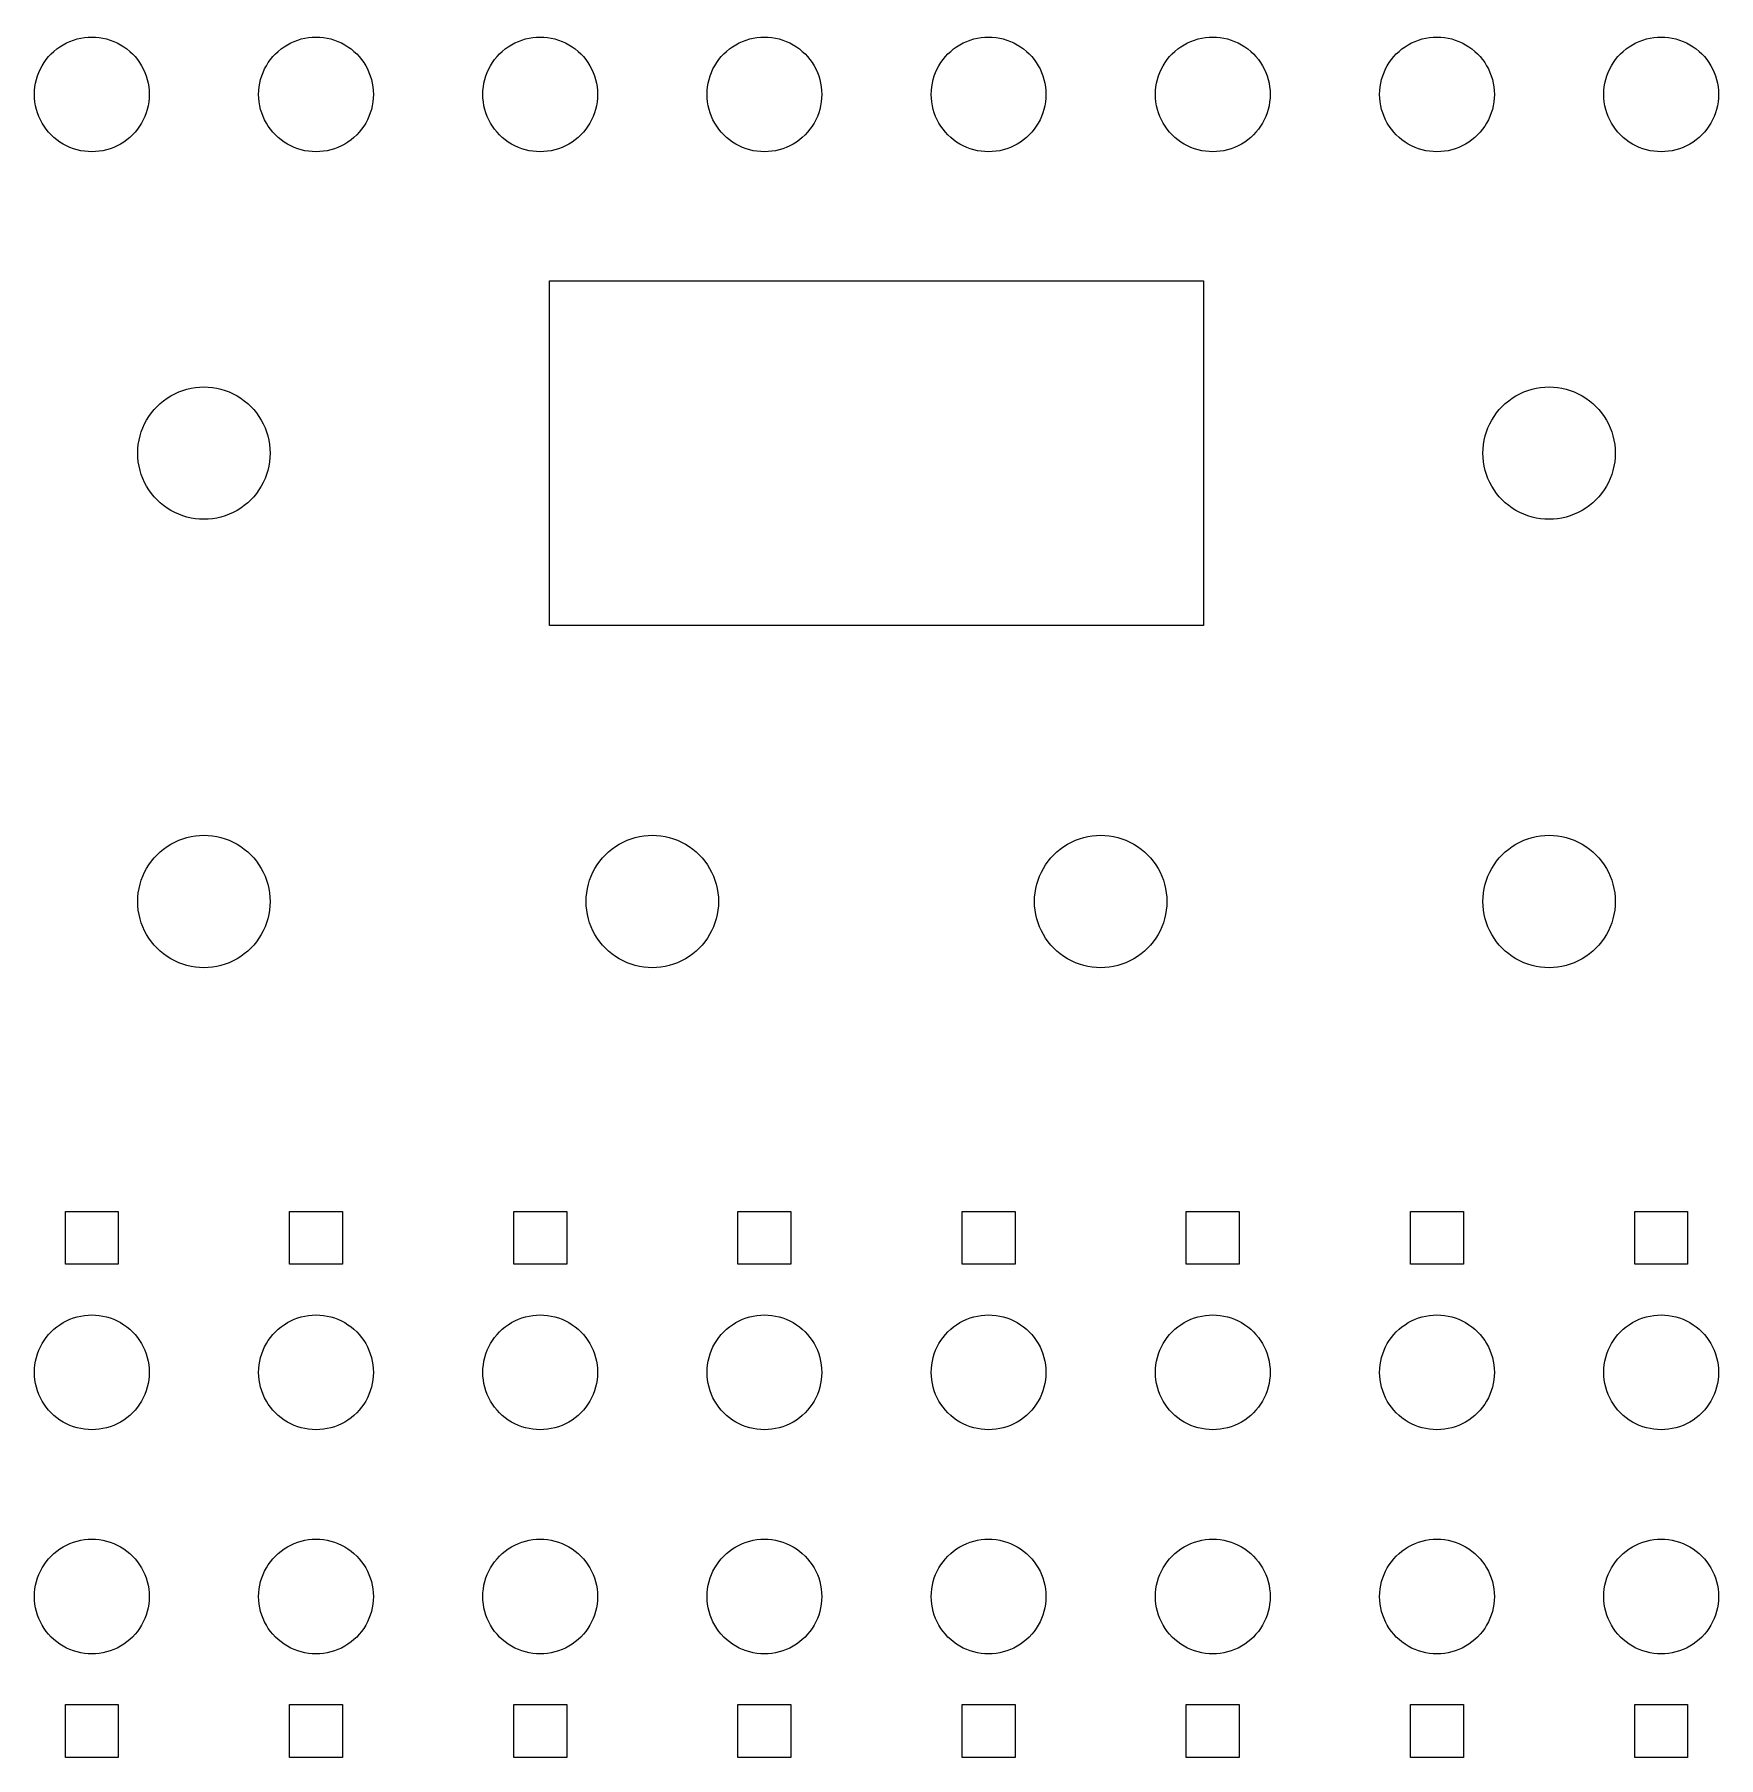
# Model space of a CAD drawing. Extents: x 2.2 to 73.8, y 137.2 to 210.4.
import ezdxf

# ---------------------------------------------------------------- set-up
doc = ezdxf.new("R2010")
doc.units = 0
doc.layers.get('0').update_dxf_attribs({"linetype": 'CONTINUOUS'})

msp = doc.modelspace()

# ---------------------------------------------------------------- linework, layer by layer
at = {"color": 1}
for points in [[(7.0875, 207.9)], [(16.6125, 207.9)], [(26.1375, 207.9)], [(35.6625, 207.9)], [(45.1875, 207.9)], [(54.7125, 207.9)], [(64.2375, 207.9)], [(73.7625, 207.9)], [(24.093, 199.9785), (51.882, 199.9785), (51.882, 185.3415), (24.093, 185.3415)], [(12.225, 192.66)], [(69.375, 192.66)], [(12.225, 173.61)], [(31.275, 173.61)], [(50.325, 173.61)], [(69.375, 173.61)], [(3.525, 160.4475), (5.775, 160.4475), (5.775, 158.1975), (3.525, 158.1975)], [(13.05, 160.4475), (15.3, 160.4475), (15.3, 158.1975), (13.05, 158.1975)], [(22.575, 160.4475), (24.825, 160.4475), (24.825, 158.1975), (22.575, 158.1975)], [(32.1, 160.4475), (34.35, 160.4475), (34.35, 158.1975), (32.1, 158.1975)], [(41.625, 160.4475), (43.875, 160.4475), (43.875, 158.1975), (41.625, 158.1975)], [(51.15, 160.4475), (53.4, 160.4475), (53.4, 158.1975), (51.15, 158.1975)], [(60.675, 160.4475), (62.925, 160.4475), (62.925, 158.1975), (60.675, 158.1975)], [(70.2, 160.4475), (72.45, 160.4475), (72.45, 158.1975), (70.2, 158.1975)], [(7.0875, 153.6075)], [(16.6125, 153.6075)], [(26.1375, 153.6075)], [(35.6625, 153.6075)], [(45.1875, 153.6075)], [(54.7125, 153.6075)], [(64.2375, 153.6075)], [(73.7625, 153.6075)], [(7.0875, 144.0825)], [(16.6125, 144.0825)], [(26.1375, 144.0825)], [(35.6625, 144.0825)], [(45.1875, 144.0825)], [(54.7125, 144.0825)], [(64.2375, 144.0825)], [(73.7625, 144.0825)], [(3.525, 139.4925), (5.775, 139.4925), (5.775, 137.2425), (3.525, 137.2425)], [(13.05, 139.4925), (15.3, 139.4925), (15.3, 137.2425), (13.05, 137.2425)], [(22.575, 139.4925), (24.825, 139.4925), (24.825, 137.2425), (22.575, 137.2425)], [(32.1, 139.4925), (34.35, 139.4925), (34.35, 137.2425), (32.1, 137.2425)], [(41.625, 139.4925), (43.875, 139.4925), (43.875, 137.2425), (41.625, 137.2425)], [(51.15, 139.4925), (53.4, 139.4925), (53.4, 137.2425), (51.15, 137.2425)], [(60.675, 139.4925), (62.925, 139.4925), (62.925, 137.2425), (60.675, 137.2425)], [(70.2, 139.4925), (72.45, 139.4925), (72.45, 137.2425), (70.2, 137.2425)]]:
    msp.add_lwpolyline(points, close=True, dxfattribs=at)
for points in [[(3.43125, 210.010937), (4.185415, 210.446354), (5.114585, 210.446354), (5.86875, 210.010937)], [(12.95625, 210.010937), (13.710415, 210.446354), (14.639585, 210.446354), (15.39375, 210.010937)], [(22.48125, 210.010937), (23.235415, 210.446354), (24.164585, 210.446354), (24.91875, 210.010937)], [(32.00625, 210.010937), (32.760415, 210.446354), (33.689585, 210.446354), (34.44375, 210.010937)], [(41.53125, 210.010937), (42.285415, 210.446354), (43.214585, 210.446354), (43.96875, 210.010937)], [(51.05625, 210.010937), (51.810415, 210.446354), (52.739585, 210.446354), (53.49375, 210.010937)], [(60.58125, 210.010937), (61.335415, 210.446354), (62.264585, 210.446354), (63.01875, 210.010937)], [(70.10625, 210.010937), (70.860415, 210.446354), (71.789585, 210.446354), (72.54375, 210.010937)], [(2.2125, 207.9), (2.2125, 208.770835), (2.677085, 209.575519), (3.43125, 210.010937)], [(5.86875, 210.010937), (6.622915, 209.575519), (7.0875, 208.770835), (7.0875, 207.9)], [(11.7375, 207.9), (11.7375, 208.770835), (12.202085, 209.575519), (12.95625, 210.010937)], [(15.39375, 210.010937), (16.147915, 209.575519), (16.6125, 208.770835), (16.6125, 207.9)], [(21.2625, 207.9), (21.2625, 208.770835), (21.727085, 209.575519), (22.48125, 210.010937)], [(24.91875, 210.010937), (25.672915, 209.575519), (26.1375, 208.770835), (26.1375, 207.9)], [(30.7875, 207.9), (30.7875, 208.770835), (31.252085, 209.575519), (32.00625, 210.010937)], [(34.44375, 210.010937), (35.197915, 209.575519), (35.6625, 208.770835), (35.6625, 207.9)], [(40.3125, 207.9), (40.3125, 208.770835), (40.777085, 209.575519), (41.53125, 210.010937)], [(43.96875, 210.010937), (44.722915, 209.575519), (45.1875, 208.770835), (45.1875, 207.9)], [(49.8375, 207.9), (49.8375, 208.770835), (50.302085, 209.575519), (51.05625, 210.010937)], [(53.49375, 210.010937), (54.247915, 209.575519), (54.7125, 208.770835), (54.7125, 207.9)], [(59.3625, 207.9), (59.3625, 208.770835), (59.827085, 209.575519), (60.58125, 210.010937)], [(63.01875, 210.010937), (63.772915, 209.575519), (64.2375, 208.770835), (64.2375, 207.9)], [(68.8875, 207.9), (68.8875, 208.770835), (69.352085, 209.575519), (70.10625, 210.010937)], [(72.54375, 210.010937), (73.297915, 209.575519), (73.7625, 208.770835), (73.7625, 207.9)], [(3.43125, 205.789063), (2.677085, 206.224481), (2.2125, 207.029165), (2.2125, 207.9)], [(7.0875, 207.9), (7.0875, 207.029165), (6.622915, 206.224481), (5.86875, 205.789063)], [(12.95625, 205.789063), (12.202085, 206.224481), (11.7375, 207.029165), (11.7375, 207.9)], [(16.6125, 207.9), (16.6125, 207.029165), (16.147915, 206.224481), (15.39375, 205.789063)], [(22.48125, 205.789063), (21.727085, 206.224481), (21.2625, 207.029165), (21.2625, 207.9)], [(26.1375, 207.9), (26.1375, 207.029165), (25.672915, 206.224481), (24.91875, 205.789063)], [(32.00625, 205.789063), (31.252085, 206.224481), (30.7875, 207.029165), (30.7875, 207.9)], [(35.6625, 207.9), (35.6625, 207.029165), (35.197915, 206.224481), (34.44375, 205.789063)], [(41.53125, 205.789063), (40.777085, 206.224481), (40.3125, 207.029165), (40.3125, 207.9)], [(45.1875, 207.9), (45.1875, 207.029165), (44.722915, 206.224481), (43.96875, 205.789063)], [(51.05625, 205.789063), (50.302085, 206.224481), (49.8375, 207.029165), (49.8375, 207.9)], [(54.7125, 207.9), (54.7125, 207.029165), (54.247915, 206.224481), (53.49375, 205.789063)], [(60.58125, 205.789063), (59.827085, 206.224481), (59.3625, 207.029165), (59.3625, 207.9)], [(64.2375, 207.9), (64.2375, 207.029165), (63.772915, 206.224481), (63.01875, 205.789063)], [(70.10625, 205.789063), (69.352085, 206.224481), (68.8875, 207.029165), (68.8875, 207.9)], [(73.7625, 207.9), (73.7625, 207.029165), (73.297915, 206.224481), (72.54375, 205.789063)], [(5.86875, 205.789063), (5.114585, 205.353646), (4.185415, 205.353646), (3.43125, 205.789063)], [(15.39375, 205.789063), (14.639585, 205.353646), (13.710415, 205.353646), (12.95625, 205.789063)], [(24.91875, 205.789063), (24.164585, 205.353646), (23.235415, 205.353646), (22.48125, 205.789063)], [(34.44375, 205.789063), (33.689585, 205.353646), (32.760415, 205.353646), (32.00625, 205.789063)], [(43.96875, 205.789063), (43.214585, 205.353646), (42.285415, 205.353646), (41.53125, 205.789063)], [(53.49375, 205.789063), (52.739585, 205.353646), (51.810415, 205.353646), (51.05625, 205.789063)], [(63.01875, 205.789063), (62.264585, 205.353646), (61.335415, 205.353646), (60.58125, 205.789063)], [(72.54375, 205.789063), (71.789585, 205.353646), (70.860415, 205.353646), (70.10625, 205.789063)], [(8.00625, 195.095696), (8.876441, 195.598101), (9.948559, 195.598101), (10.81875, 195.095696)], [(65.15625, 195.095696), (66.026441, 195.598101), (67.098559, 195.598101), (67.96875, 195.095696)], [(6.6, 192.66), (6.6, 193.664809), (7.136059, 194.593292), (8.00625, 195.095696)], [(10.81875, 195.095696), (11.688941, 194.593292), (12.225, 193.664809), (12.225, 192.66)], [(63.75, 192.66), (63.75, 193.664809), (64.286059, 194.593292), (65.15625, 195.095696)], [(67.96875, 195.095696), (68.838941, 194.593292), (69.375, 193.664809), (69.375, 192.66)], [(8.00625, 190.224304), (7.136059, 190.726708), (6.6, 191.655191), (6.6, 192.66)], [(12.225, 192.66), (12.225, 191.655191), (11.688941, 190.726708), (10.81875, 190.224304)], [(65.15625, 190.224304), (64.286059, 190.726708), (63.75, 191.655191), (63.75, 192.66)], [(69.375, 192.66), (69.375, 191.655191), (68.838941, 190.726708), (67.96875, 190.224304)], [(10.81875, 190.224304), (9.948559, 189.721899), (8.876441, 189.721899), (8.00625, 190.224304)], [(67.96875, 190.224304), (67.098559, 189.721899), (66.026441, 189.721899), (65.15625, 190.224304)], [(8.00625, 176.045696), (8.876441, 176.548101), (9.948559, 176.548101), (10.81875, 176.045696)], [(27.05625, 176.045696), (27.926441, 176.548101), (28.998559, 176.548101), (29.86875, 176.045696)], [(46.10625, 176.045696), (46.976441, 176.548101), (48.048559, 176.548101), (48.91875, 176.045696)], [(65.15625, 176.045696), (66.026441, 176.548101), (67.098559, 176.548101), (67.96875, 176.045696)], [(6.6, 173.61), (6.6, 174.614809), (7.136059, 175.543292), (8.00625, 176.045696)], [(10.81875, 176.045696), (11.688941, 175.543292), (12.225, 174.614809), (12.225, 173.61)], [(25.65, 173.61), (25.65, 174.614809), (26.186059, 175.543292), (27.05625, 176.045696)], [(29.86875, 176.045696), (30.738941, 175.543292), (31.275, 174.614809), (31.275, 173.61)], [(44.7, 173.61), (44.7, 174.614809), (45.236059, 175.543292), (46.10625, 176.045696)], [(48.91875, 176.045696), (49.788941, 175.543292), (50.325, 174.614809), (50.325, 173.61)], [(63.75, 173.61), (63.75, 174.614809), (64.286059, 175.543292), (65.15625, 176.045696)], [(67.96875, 176.045696), (68.838941, 175.543292), (69.375, 174.614809), (69.375, 173.61)], [(8.00625, 171.174304), (7.136059, 171.676708), (6.6, 172.605191), (6.6, 173.61)], [(12.225, 173.61), (12.225, 172.605191), (11.688941, 171.676708), (10.81875, 171.174304)], [(27.05625, 171.174304), (26.186059, 171.676708), (25.65, 172.605191), (25.65, 173.61)], [(31.275, 173.61), (31.275, 172.605191), (30.738941, 171.676708), (29.86875, 171.174304)], [(46.10625, 171.174304), (45.236059, 171.676708), (44.7, 172.605191), (44.7, 173.61)], [(50.325, 173.61), (50.325, 172.605191), (49.788941, 171.676708), (48.91875, 171.174304)], [(65.15625, 171.174304), (64.286059, 171.676708), (63.75, 172.605191), (63.75, 173.61)], [(69.375, 173.61), (69.375, 172.605191), (68.838941, 171.676708), (67.96875, 171.174304)], [(10.81875, 171.174304), (9.948559, 170.671899), (8.876441, 170.671899), (8.00625, 171.174304)], [(29.86875, 171.174304), (28.998559, 170.671899), (27.926441, 170.671899), (27.05625, 171.174304)], [(48.91875, 171.174304), (48.048559, 170.671899), (46.976441, 170.671899), (46.10625, 171.174304)], [(67.96875, 171.174304), (67.098559, 170.671899), (66.026441, 170.671899), (65.15625, 171.174304)], [(3.43125, 155.718437), (4.185415, 156.153854), (5.114585, 156.153854), (5.86875, 155.718437)], [(12.95625, 155.718437), (13.710415, 156.153854), (14.639585, 156.153854), (15.39375, 155.718437)], [(22.48125, 155.718437), (23.235415, 156.153854), (24.164585, 156.153854), (24.91875, 155.718437)], [(32.00625, 155.718437), (32.760415, 156.153854), (33.689585, 156.153854), (34.44375, 155.718437)], [(41.53125, 155.718437), (42.285415, 156.153854), (43.214585, 156.153854), (43.96875, 155.718437)], [(51.05625, 155.718437), (51.810415, 156.153854), (52.739585, 156.153854), (53.49375, 155.718437)], [(60.58125, 155.718437), (61.335415, 156.153854), (62.264585, 156.153854), (63.01875, 155.718437)], [(70.10625, 155.718437), (70.860415, 156.153854), (71.789585, 156.153854), (72.54375, 155.718437)], [(2.2125, 153.6075), (2.2125, 154.478335), (2.677085, 155.283019), (3.43125, 155.718437)], [(5.86875, 155.718437), (6.622915, 155.283019), (7.0875, 154.478335), (7.0875, 153.6075)], [(11.7375, 153.6075), (11.7375, 154.478335), (12.202085, 155.283019), (12.95625, 155.718437)], [(15.39375, 155.718437), (16.147915, 155.283019), (16.6125, 154.478335), (16.6125, 153.6075)], [(21.2625, 153.6075), (21.2625, 154.478335), (21.727085, 155.283019), (22.48125, 155.718437)], [(24.91875, 155.718437), (25.672915, 155.283019), (26.1375, 154.478335), (26.1375, 153.6075)], [(30.7875, 153.6075), (30.7875, 154.478335), (31.252085, 155.283019), (32.00625, 155.718437)], [(34.44375, 155.718437), (35.197915, 155.283019), (35.6625, 154.478335), (35.6625, 153.6075)], [(40.3125, 153.6075), (40.3125, 154.478335), (40.777085, 155.283019), (41.53125, 155.718437)], [(43.96875, 155.718437), (44.722915, 155.283019), (45.1875, 154.478335), (45.1875, 153.6075)], [(49.8375, 153.6075), (49.8375, 154.478335), (50.302085, 155.283019), (51.05625, 155.718437)], [(53.49375, 155.718437), (54.247915, 155.283019), (54.7125, 154.478335), (54.7125, 153.6075)], [(59.3625, 153.6075), (59.3625, 154.478335), (59.827085, 155.283019), (60.58125, 155.718437)], [(63.01875, 155.718437), (63.772915, 155.283019), (64.2375, 154.478335), (64.2375, 153.6075)], [(68.8875, 153.6075), (68.8875, 154.478335), (69.352085, 155.283019), (70.10625, 155.718437)], [(72.54375, 155.718437), (73.297915, 155.283019), (73.7625, 154.478335), (73.7625, 153.6075)], [(3.43125, 151.496563), (2.677085, 151.931981), (2.2125, 152.736665), (2.2125, 153.6075)], [(7.0875, 153.6075), (7.0875, 152.736665), (6.622915, 151.931981), (5.86875, 151.496563)], [(12.95625, 151.496563), (12.202085, 151.931981), (11.7375, 152.736665), (11.7375, 153.6075)], [(16.6125, 153.6075), (16.6125, 152.736665), (16.147915, 151.931981), (15.39375, 151.496563)], [(22.48125, 151.496563), (21.727085, 151.931981), (21.2625, 152.736665), (21.2625, 153.6075)], [(26.1375, 153.6075), (26.1375, 152.736665), (25.672915, 151.931981), (24.91875, 151.496563)], [(32.00625, 151.496563), (31.252085, 151.931981), (30.7875, 152.736665), (30.7875, 153.6075)], [(35.6625, 153.6075), (35.6625, 152.736665), (35.197915, 151.931981), (34.44375, 151.496563)], [(41.53125, 151.496563), (40.777085, 151.931981), (40.3125, 152.736665), (40.3125, 153.6075)], [(45.1875, 153.6075), (45.1875, 152.736665), (44.722915, 151.931981), (43.96875, 151.496563)], [(51.05625, 151.496563), (50.302085, 151.931981), (49.8375, 152.736665), (49.8375, 153.6075)], [(54.7125, 153.6075), (54.7125, 152.736665), (54.247915, 151.931981), (53.49375, 151.496563)], [(60.58125, 151.496563), (59.827085, 151.931981), (59.3625, 152.736665), (59.3625, 153.6075)], [(64.2375, 153.6075), (64.2375, 152.736665), (63.772915, 151.931981), (63.01875, 151.496563)], [(70.10625, 151.496563), (69.352085, 151.931981), (68.8875, 152.736665), (68.8875, 153.6075)], [(73.7625, 153.6075), (73.7625, 152.736665), (73.297915, 151.931981), (72.54375, 151.496563)], [(5.86875, 151.496563), (5.114585, 151.061146), (4.185415, 151.061146), (3.43125, 151.496563)], [(15.39375, 151.496563), (14.639585, 151.061146), (13.710415, 151.061146), (12.95625, 151.496563)], [(24.91875, 151.496563), (24.164585, 151.061146), (23.235415, 151.061146), (22.48125, 151.496563)], [(34.44375, 151.496563), (33.689585, 151.061146), (32.760415, 151.061146), (32.00625, 151.496563)], [(43.96875, 151.496563), (43.214585, 151.061146), (42.285415, 151.061146), (41.53125, 151.496563)], [(53.49375, 151.496563), (52.739585, 151.061146), (51.810415, 151.061146), (51.05625, 151.496563)], [(63.01875, 151.496563), (62.264585, 151.061146), (61.335415, 151.061146), (60.58125, 151.496563)], [(72.54375, 151.496563), (71.789585, 151.061146), (70.860415, 151.061146), (70.10625, 151.496563)], [(3.43125, 146.193437), (4.185415, 146.628854), (5.114585, 146.628854), (5.86875, 146.193437)], [(12.95625, 146.193437), (13.710415, 146.628854), (14.639585, 146.628854), (15.39375, 146.193437)], [(22.48125, 146.193437), (23.235415, 146.628854), (24.164585, 146.628854), (24.91875, 146.193437)], [(32.00625, 146.193437), (32.760415, 146.628854), (33.689585, 146.628854), (34.44375, 146.193437)], [(41.53125, 146.193437), (42.285415, 146.628854), (43.214585, 146.628854), (43.96875, 146.193437)], [(51.05625, 146.193437), (51.810415, 146.628854), (52.739585, 146.628854), (53.49375, 146.193437)], [(60.58125, 146.193437), (61.335415, 146.628854), (62.264585, 146.628854), (63.01875, 146.193437)], [(70.10625, 146.193437), (70.860415, 146.628854), (71.789585, 146.628854), (72.54375, 146.193437)], [(2.2125, 144.0825), (2.2125, 144.953335), (2.677085, 145.758019), (3.43125, 146.193437)], [(5.86875, 146.193437), (6.622915, 145.758019), (7.0875, 144.953335), (7.0875, 144.0825)], [(11.7375, 144.0825), (11.7375, 144.953335), (12.202085, 145.758019), (12.95625, 146.193437)], [(15.39375, 146.193437), (16.147915, 145.758019), (16.6125, 144.953335), (16.6125, 144.0825)], [(21.2625, 144.0825), (21.2625, 144.953335), (21.727085, 145.758019), (22.48125, 146.193437)], [(24.91875, 146.193437), (25.672915, 145.758019), (26.1375, 144.953335), (26.1375, 144.0825)], [(30.7875, 144.0825), (30.7875, 144.953335), (31.252085, 145.758019), (32.00625, 146.193437)], [(34.44375, 146.193437), (35.197915, 145.758019), (35.6625, 144.953335), (35.6625, 144.0825)], [(40.3125, 144.0825), (40.3125, 144.953335), (40.777085, 145.758019), (41.53125, 146.193437)], [(43.96875, 146.193437), (44.722915, 145.758019), (45.1875, 144.953335), (45.1875, 144.0825)], [(49.8375, 144.0825), (49.8375, 144.953335), (50.302085, 145.758019), (51.05625, 146.193437)], [(53.49375, 146.193437), (54.247915, 145.758019), (54.7125, 144.953335), (54.7125, 144.0825)], [(59.3625, 144.0825), (59.3625, 144.953335), (59.827085, 145.758019), (60.58125, 146.193437)], [(63.01875, 146.193437), (63.772915, 145.758019), (64.2375, 144.953335), (64.2375, 144.0825)], [(68.8875, 144.0825), (68.8875, 144.953335), (69.352085, 145.758019), (70.10625, 146.193437)], [(72.54375, 146.193437), (73.297915, 145.758019), (73.7625, 144.953335), (73.7625, 144.0825)], [(3.43125, 141.971563), (2.677085, 142.406981), (2.2125, 143.211665), (2.2125, 144.0825)], [(7.0875, 144.0825), (7.0875, 143.211665), (6.622915, 142.406981), (5.86875, 141.971563)], [(12.95625, 141.971563), (12.202085, 142.406981), (11.7375, 143.211665), (11.7375, 144.0825)], [(16.6125, 144.0825), (16.6125, 143.211665), (16.147915, 142.406981), (15.39375, 141.971563)], [(22.48125, 141.971563), (21.727085, 142.406981), (21.2625, 143.211665), (21.2625, 144.0825)], [(26.1375, 144.0825), (26.1375, 143.211665), (25.672915, 142.406981), (24.91875, 141.971563)], [(32.00625, 141.971563), (31.252085, 142.406981), (30.7875, 143.211665), (30.7875, 144.0825)], [(35.6625, 144.0825), (35.6625, 143.211665), (35.197915, 142.406981), (34.44375, 141.971563)], [(41.53125, 141.971563), (40.777085, 142.406981), (40.3125, 143.211665), (40.3125, 144.0825)], [(45.1875, 144.0825), (45.1875, 143.211665), (44.722915, 142.406981), (43.96875, 141.971563)], [(51.05625, 141.971563), (50.302085, 142.406981), (49.8375, 143.211665), (49.8375, 144.0825)], [(54.7125, 144.0825), (54.7125, 143.211665), (54.247915, 142.406981), (53.49375, 141.971563)], [(60.58125, 141.971563), (59.827085, 142.406981), (59.3625, 143.211665), (59.3625, 144.0825)], [(64.2375, 144.0825), (64.2375, 143.211665), (63.772915, 142.406981), (63.01875, 141.971563)], [(70.10625, 141.971563), (69.352085, 142.406981), (68.8875, 143.211665), (68.8875, 144.0825)], [(73.7625, 144.0825), (73.7625, 143.211665), (73.297915, 142.406981), (72.54375, 141.971563)], [(5.86875, 141.971563), (5.114585, 141.536146), (4.185415, 141.536146), (3.43125, 141.971563)], [(15.39375, 141.971563), (14.639585, 141.536146), (13.710415, 141.536146), (12.95625, 141.971563)], [(24.91875, 141.971563), (24.164585, 141.536146), (23.235415, 141.536146), (22.48125, 141.971563)], [(34.44375, 141.971563), (33.689585, 141.536146), (32.760415, 141.536146), (32.00625, 141.971563)], [(43.96875, 141.971563), (43.214585, 141.536146), (42.285415, 141.536146), (41.53125, 141.971563)], [(53.49375, 141.971563), (52.739585, 141.536146), (51.810415, 141.536146), (51.05625, 141.971563)], [(63.01875, 141.971563), (62.264585, 141.536146), (61.335415, 141.536146), (60.58125, 141.971563)], [(72.54375, 141.971563), (71.789585, 141.536146), (70.860415, 141.536146), (70.10625, 141.971563)]]:
    msp.add_open_spline(points, degree=3, dxfattribs=at)

doc.saveas('drawing.dxf')
